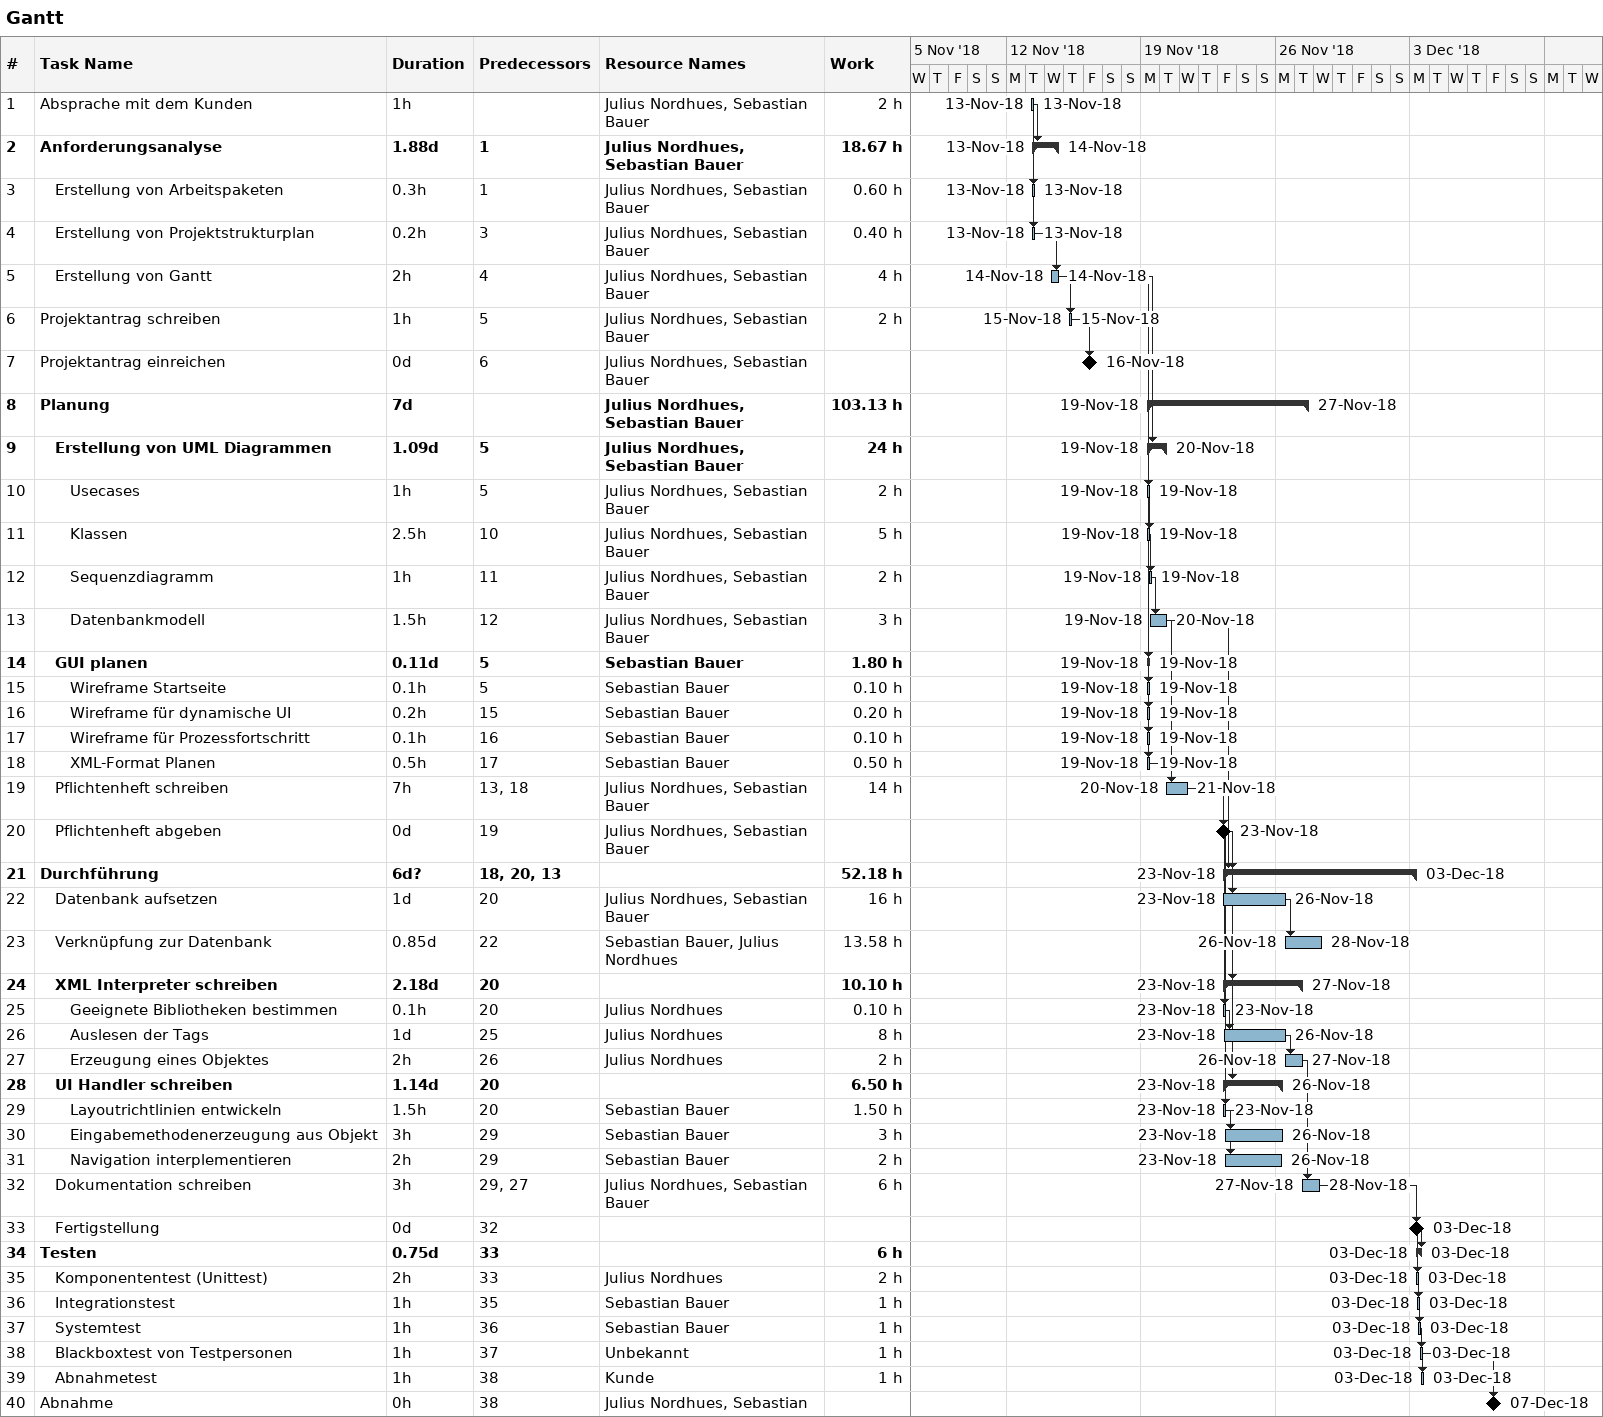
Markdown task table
Gantt

| ID | Level | Task | Duration | Start | Finish | Predecessors | Resources | Work (h) |
|---|---|---|---|---|---|---|---|---|
| 1 | 1 | Absprache mit dem Kunden | 1h | 2018-11-13 | 2018-11-13 |  | Julius Nordhues, Sebastian Bauer | 2 |
| 2 | 1 | **Anforderungsanalyse** | 1.88d | 2018-11-13 | 2018-11-14 | 1 | Julius Nordhues, Sebastian Bauer | 18.67 |
| 3 | 2 | Erstellung von Arbeitspaketen | 0.3h | 2018-11-13 | 2018-11-13 | 1 | Julius Nordhues, Sebastian Bauer | 0.60 |
| 4 | 2 | Erstellung von Projektstrukturplan | 0.2h | 2018-11-13 | 2018-11-13 | 3 | Julius Nordhues, Sebastian Bauer | 0.40 |
| 5 | 2 | Erstellung von Gantt | 2h | 2018-11-14 | 2018-11-14 | 4 | Julius Nordhues, Sebastian Bauer | 4 |
| 6 | 1 | Projektantrag schreiben | 1h | 2018-11-15 | 2018-11-15 | 5 | Julius Nordhues, Sebastian Bauer | 2 |
| 7 | 1 | Projektantrag einreichen | 0d | 2018-11-16 | 2018-11-16 | 6 | Julius Nordhues, Sebastian Bauer |  |
| 8 | 1 | **Planung** | 7d | 2018-11-19 | 2018-11-27 |  | Julius Nordhues, Sebastian Bauer | 103.13 |
| 9 | 2 | **Erstellung von UML Diagrammen** | 1.09d | 2018-11-19 | 2018-11-20 | 5 | Julius Nordhues, Sebastian Bauer | 24 |
| 10 | 3 | Usecases | 1h | 2018-11-19 | 2018-11-19 | 5 | Julius Nordhues, Sebastian Bauer | 2 |
| 11 | 3 | Klassen | 2.5h | 2018-11-19 | 2018-11-19 | 10 | Julius Nordhues, Sebastian Bauer | 5 |
| 12 | 3 | Sequenzdiagramm | 1h | 2018-11-19 | 2018-11-19 | 11 | Julius Nordhues, Sebastian Bauer | 2 |
| 13 | 3 | Datenbankmodell | 1.5h | 2018-11-19 | 2018-11-20 | 12 | Julius Nordhues, Sebastian Bauer | 3 |
| 14 | 2 | **GUI planen** | 0.11d | 2018-11-19 | 2018-11-19 | 5 | Sebastian Bauer | 1.80 |
| 15 | 3 | Wireframe Startseite | 0.1h | 2018-11-19 | 2018-11-19 | 5 | Sebastian Bauer | 0.10 |
| 16 | 3 | Wireframe für dynamische UI | 0.2h | 2018-11-19 | 2018-11-19 | 15 | Sebastian Bauer | 0.20 |
| 17 | 3 | Wireframe für Prozessfortschritt | 0.1h | 2018-11-19 | 2018-11-19 | 16 | Sebastian Bauer | 0.10 |
| 18 | 3 | XML-Format Planen | 0.5h | 2018-11-19 | 2018-11-19 | 17 | Sebastian Bauer | 0.50 |
| 19 | 2 | Pflichtenheft schreiben | 7h | 2018-11-20 | 2018-11-21 | 13, 18 | Julius Nordhues, Sebastian Bauer | 14 |
| 20 | 2 | Pflichtenheft abgeben | 0d | 2018-11-23 | 2018-11-23 | 19 | Julius Nordhues, Sebastian Bauer |  |
| 21 | 1 | **Durchführung** | 6d? | 2018-11-23 | 2018-12-03 | 18, 20, 13 |  | 52.18 |
| 22 | 2 | Datenbank aufsetzen | 1d | 2018-11-23 | 2018-11-26 | 20 | Julius Nordhues, Sebastian Bauer | 16 |
| 23 | 2 | Verknüpfung zur Datenbank | 0.85d | 2018-11-26 | 2018-11-28 | 22 | Sebastian Bauer, Julius Nordhues | 13.58 |
| 24 | 2 | **XML Interpreter schreiben** | 2.18d | 2018-11-23 | 2018-11-27 | 20 |  | 10.10 |
| 25 | 3 | Geeignete Bibliotheken bestimmen | 0.1h | 2018-11-23 | 2018-11-23 | 20 | Julius Nordhues | 0.10 |
| 26 | 3 | Auslesen der Tags | 1d | 2018-11-23 | 2018-11-26 | 25 | Julius Nordhues | 8 |
| 27 | 3 | Erzeugung eines Objektes | 2h | 2018-11-26 | 2018-11-27 | 26 | Julius Nordhues | 2 |
| 28 | 2 | **UI Handler schreiben** | 1.14d | 2018-11-23 | 2018-11-26 | 20 |  | 6.50 |
| 29 | 3 | Layoutrichtlinien entwickeln | 1.5h | 2018-11-23 | 2018-11-23 | 20 | Sebastian Bauer | 1.50 |
| 30 | 3 | Eingabemethodenerzeugung aus Objekt | 3h | 2018-11-23 | 2018-11-26 | 29 | Sebastian Bauer | 3 |
| 31 | 3 | Navigation interplementieren | 2h | 2018-11-23 | 2018-11-26 | 29 | Sebastian Bauer | 2 |
| 32 | 2 | Dokumentation schreiben | 3h | 2018-11-27 | 2018-11-28 | 29, 27 | Julius Nordhues, Sebastian Bauer | 6 |
| 33 | 2 | Fertigstellung | 0d | 2018-12-03 | 2018-12-03 | 32 |  |  |
| 34 | 1 | **Testen** | 0.75d | 2018-12-03 | 2018-12-03 | 33 |  | 6 |
| 35 | 2 | Komponententest (Unittest) | 2h | 2018-12-03 | 2018-12-03 | 33 | Julius Nordhues | 2 |
| 36 | 2 | Integrationstest | 1h | 2018-12-03 | 2018-12-03 | 35 | Sebastian Bauer | 1 |
| 37 | 2 | Systemtest | 1h | 2018-12-03 | 2018-12-03 | 36 | Sebastian Bauer | 1 |
| 38 | 2 | Blackboxtest von Testpersonen | 1h | 2018-12-03 | 2018-12-03 | 37 | Unbekannt | 1 |
| 39 | 2 | Abnahmetest | 1h | 2018-12-03 | 2018-12-03 | 38 | Kunde | 1 |
| 40 | 1 | Abnahme | 0h | 2018-12-07 | 2018-12-07 | 38 | Julius Nordhues, Sebastian |  |
